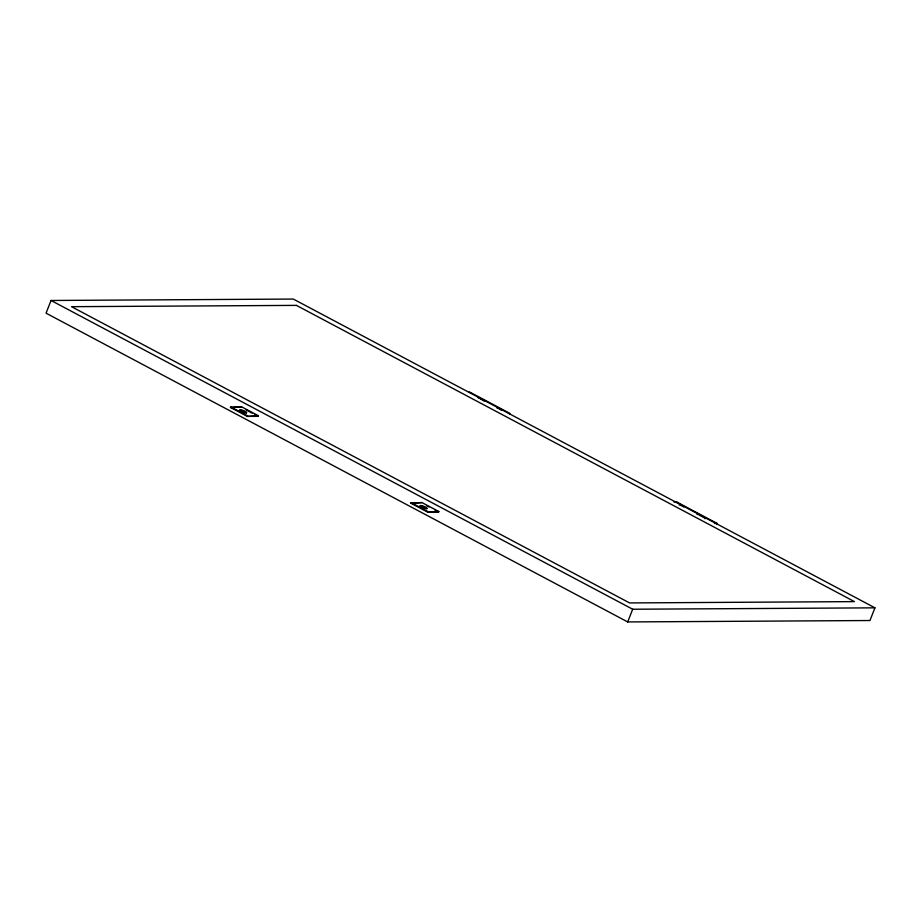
<?xml version="1.0" encoding="UTF-8"?>
<svg xmlns="http://www.w3.org/2000/svg" width="921" height="921" viewBox="0 0 921 921"><rect width="100%" height="100%" fill="white"/><g stroke="black" fill="none" stroke-linecap="round" stroke-linejoin="round"><path stroke-width="1.38" d="M51.046 300.476L46.05 313.163L627.696 621.94L869.954 620.524L874.95 607.837L293.304 299.06L51.046 300.476L632.692 609.242L874.95 607.837M230.457 407.45L241.555 406.794L258.41 415.751L258.179 416.338L247.312 416.396L230.457 407.45L241.555 406.794M247.312 416.396L258.41 415.751M410.847 503.211L421.945 502.567L438.799 511.512L438.569 512.099L427.712 512.157L410.847 503.211L421.945 502.567M469.157 392.484L469.388 391.897L509.843 413.379L509.612 413.966M427.712 512.157L438.799 511.512M627.696 621.94L632.692 609.242M676.521 502.567L676.751 501.98L717.217 523.462L716.987 524.049M674.034 502.003L676.751 501.98M714.5 523.485L717.217 523.462M480.14 398.77L482.385 399.967M703.241 517.211L699.868 515.426A4.294 0.909 21.5 0 0 698.924 514.954M246.137 409.937L252.158 413.138M254.564 414.415L258.179 416.338M426.527 505.71L428.944 506.987M434.965 510.176L438.569 512.099M230.687 406.863L247.553 415.808M411.077 502.624L427.943 511.581M243.708 413.011A3.765 0.806 21.5 0 1 242.787 412.689M241.889 412.309A3.765 0.806 21.5 0 1 241.06 411.906M239.84 411.123A3.765 0.806 21.5 0 1 241.774 410.651A3.765 0.806 21.5 0 1 246.391 412.999M478.068 397.711A4.294 0.909 21.5 0 1 479.012 398.171M483.18 400.428A4.294 0.909 21.5 0 1 484.135 401.234M497.029 408.038A3.765 0.806 21.5 0 1 497.939 408.36M498.837 408.74A3.765 0.806 21.5 0 1 501.197 410.248M704.035 517.671A4.294 0.909 21.5 0 1 704.634 518.109M704.991 518.477A4.294 0.909 21.5 0 1 705.072 518.765M696.852 514.16A4.294 0.909 21.5 0 1 697.888 514.528M679.088 504.892A3.765 0.806 21.5 0 1 679.951 505.145M680.861 505.468A3.765 0.806 21.5 0 1 683.808 507.034M424.097 508.783A3.765 0.806 21.5 0 1 423.188 508.461M422.279 508.081A3.765 0.806 21.5 0 1 421.45 507.678M420.229 506.884A3.765 0.806 21.5 0 1 422.175 506.412A3.765 0.806 21.5 0 1 426.78 508.76M296.424 305.381L71.539 306.681L629.584 602.933L854.458 601.62L296.424 305.381M240.588 410.916A3.765 0.806 21.5 0 0 246.529 412.827A3.765 0.806 21.5 0 0 242.453 410.202A3.765 0.806 21.5 0 0 240.588 410.916M420.989 506.677A3.765 0.806 21.5 0 0 426.93 508.588A3.765 0.806 21.5 0 0 422.843 505.963A3.765 0.806 21.5 0 0 420.989 506.677"/></g></svg>
